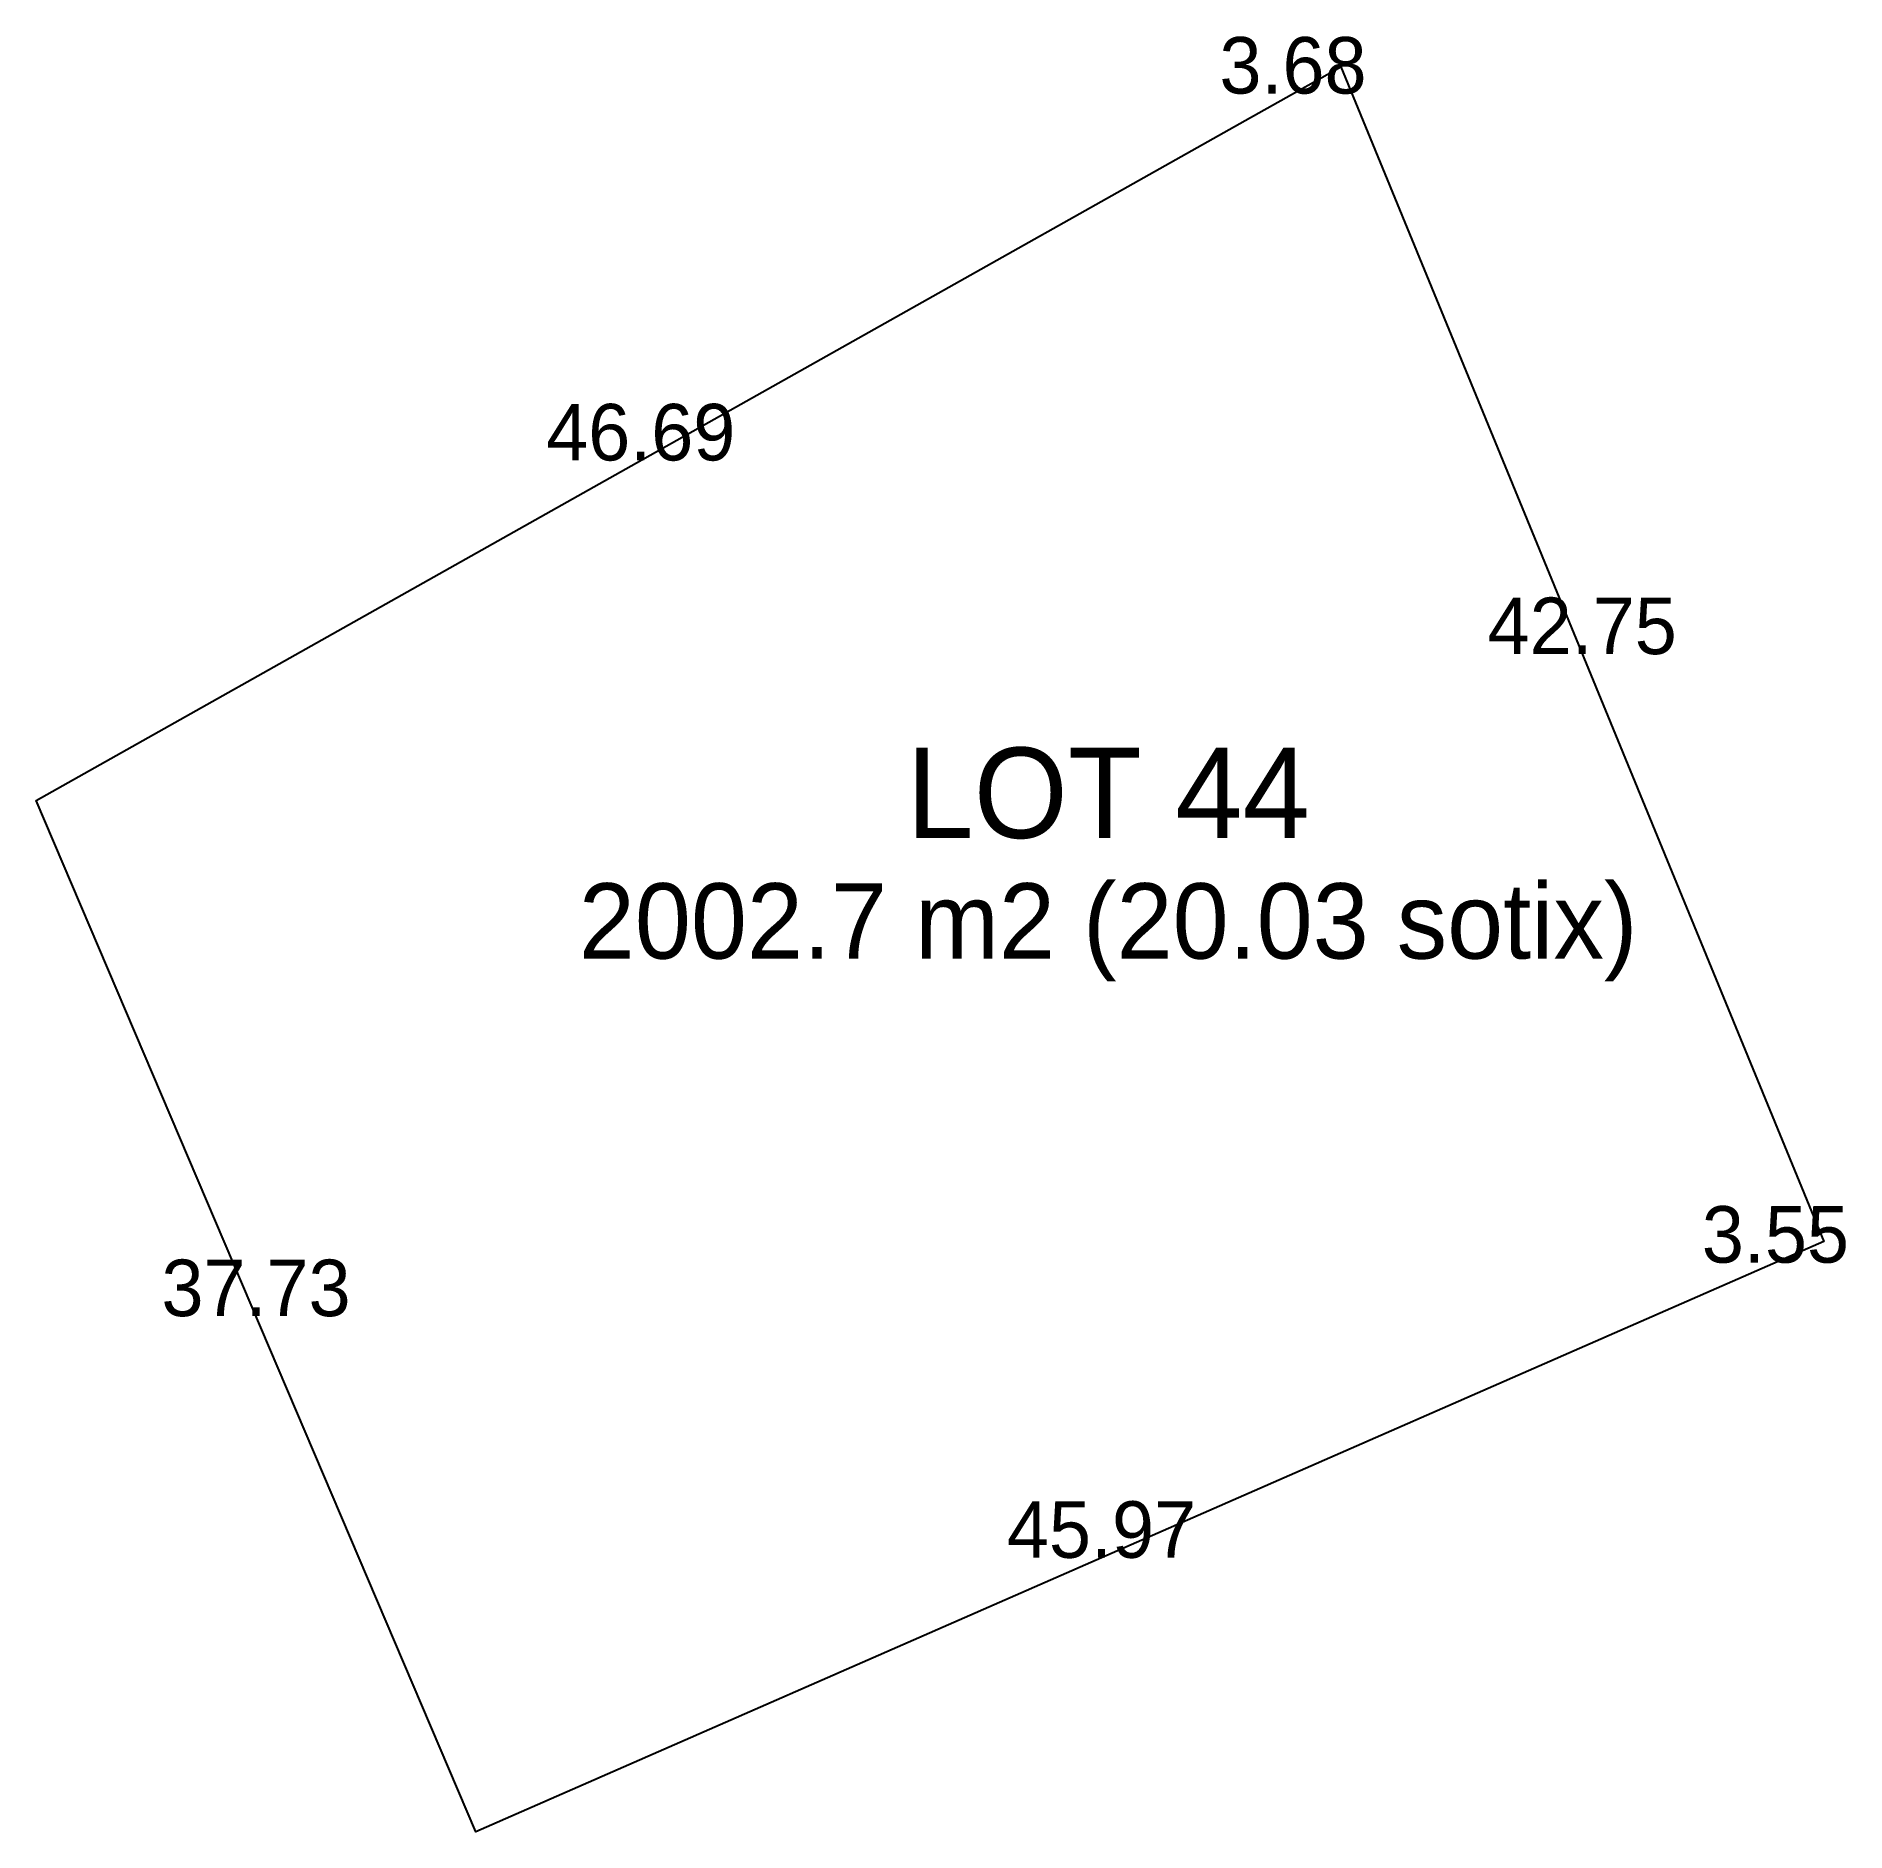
# Model space of a CAD drawing. Header units: metres. Extents: x -36.1 to 24.8, y -31.7 to 28.8.
import ezdxf
from ezdxf.enums import TextEntityAlignment as Align

# ---------------------------------------------------------------- set-up
doc = ezdxf.new("R2010")
doc.units = ezdxf.units.M

msp = doc.modelspace()

# ---------------------------------------------------------------- linework, layer by layer
at = {"layer": 'LOTS'}
msp.add_lwpolyline([(4.6153, 25.9277), (7.8254, 27.7333), (24.0824, -11.8028), (20.8292, -13.2276), (-21.2773, -31.6694), (-36.075, 3.0387)], close=True, dxfattribs=at)

# ---------------------------------------------------------------- texts
at = {"layer": 'DIMS'}
for s, p in [('3.68', (6.2204, 26.8305)), ('46.69', (-15.7298, 14.4832)), ('42.75', (15.9539, 7.9653)), ('3.55', (22.4558, -12.5152)), ('37.73', (-28.6761, -14.3153)), ('45.97', (-0.224, -22.4485))]:
    msp.add_text(s, height=1.902, dxfattribs=at).set_placement(p, align=Align.CENTER)
at = {"layer": 'LABELS'}
for s, height, p in [('LOT 44', 3.044, (0, 1.7754)), ('2002.7 m2 (20.03 sotix)', 2.536, (0, -2.2827))]:
    msp.add_text(s, height=height, dxfattribs=at).set_placement(p, align=Align.CENTER)

doc.saveas('drawing.dxf')
